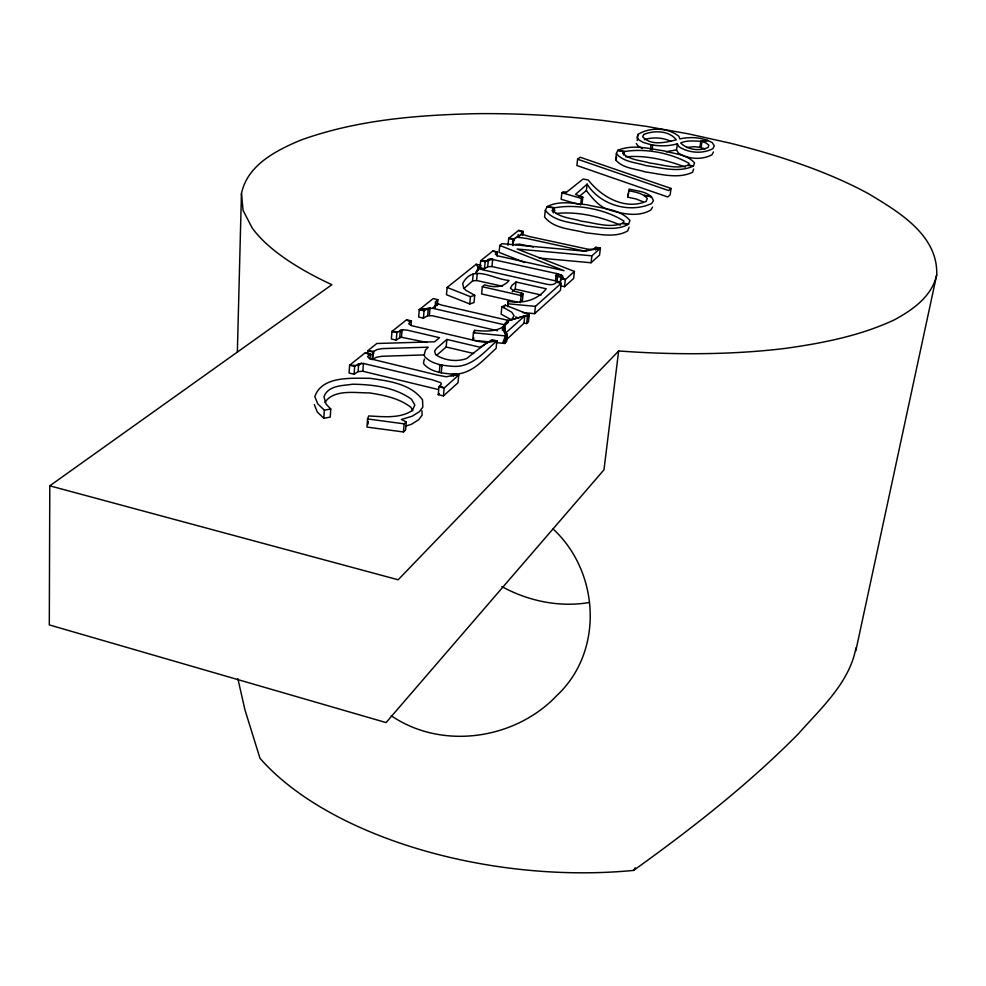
<?xml version="1.0" encoding="UTF-8"?>
<svg xmlns="http://www.w3.org/2000/svg" width="986" height="986" viewBox="0 0 986 986"><rect width="100%" height="100%" fill="white"/><g stroke="black" fill="none" stroke-linecap="round" stroke-linejoin="round"><path stroke-width="1.48" d="M241.447 193.65L243.074 210.4L252.182 227.988A350.005 114.031 6.5 0 0 325.75 281.799L331.875 284.707L49.793 485.815L49.3 624.914L386.068 722.578L603.974 469.817L618.653 350.954L628.218 351.62A350.005 114.031 6.5 0 0 785.608 348.354C822.928 343.116 860.334 335.807 894.659 319.698C912.9 309.678 931.832 296.49 936.7 274.934C938.253 234.964 898.135 211.497 868.185 193.539A350.005 114.031 6.5 0 0 729.517 143.007L688.524 133.874L646.2 126.331L603.124 120.489A350.005 114.031 6.5 0 0 475.055 113.698C416.166 115.091 356.316 119.996 300.533 140.209C275.994 150.562 247.313 165.019 241.447 193.65L237.355 352.014M504.857 341.193L505.029 335.055M520.879 300.471L522.37 300.804L523.135 293.581L514.137 291.178L510.44 288.183L512.005 285.385L515.986 281.996L546.256 288.799C537.124 300.471 522.346 303.898 508.197 301.359L508.098 303.799L535.423 306.363L561.207 283.278L556.56 282.243C553.577 285.817 548.586 284.72 544.666 283.758L482.191 269.708L478.851 268.377L476.201 264.26L447.126 287.456L446.473 294.703L469.78 303.984L474.032 302.542L474.722 295.27L465.922 290.303L463.703 288.085L462.693 283.549C473.034 263.496 493 279.309 509.035 280.431C503.07 288.122 492.951 287.493 484.57 284.855L482.302 286.729L481.599 293.951L517.206 302.049M237.86 678.627L244.947 709.846L259.971 758.246A304.797 157.193 6.9 0 0 633.591 870.404C691.506 828.893 747.906 784.794 798.13 734.089C820.66 708.503 849.464 682.891 855.947 647.925M323.815 418.274L324.332 410.164L317.763 403.89L314.817 396.532C322.286 375.567 351.78 378.427 369.75 378.291C388.385 380.941 410.595 383.591 422.538 399.848L422.809 407.156L419.42 411.68L412.086 416.24L401.376 419.506L406.269 421.934L405.591 430.044L403.459 431.967L366.965 427.074L367.568 418.939L368.702 415.956C383.184 416.61 399.429 418.84 412.21 410.583L414.86 405.061L411.507 399.244C394.622 387.128 373.004 384.565 352.778 384.207C342.771 385.723 328.19 385.255 323.975 396.729L326.058 404.05L330.766 409.017L330.236 417.115L323.815 418.274L317.258 411.975L314.312 404.568M354.11 374.236L354.664 366.422L358.657 363.785L363.415 363.464L432.164 379.77L440.717 382.716L441.358 383.961L438.967 386.795L438.252 394.671L443.417 395.916L458.022 382.753L458.761 374.963L453.646 373.731L451.169 375.765L446.362 376.775L437.464 375.124L369.306 358.547L367.568 356.599L370.391 353.801L365.412 352.606L349.623 365.202L349.081 373.016L354.11 374.236L358.103 371.586L362.848 371.254L438.018 389.445M358.103 371.586L358.657 363.785M362.848 371.254L363.415 363.464M367.556 353.321L367.741 350.757L376.837 343.498L434.604 341.785L439.485 337.693L407.551 330.211L402.078 329.718L396.853 332.578L396.249 340.158L391.38 338.999L391.972 331.432L406.577 319.784L411.396 320.906L411.026 325.405M370.009 358.953L370.391 353.801M424.448 359.027L423.438 362.774L424.091 364.364C431.202 372.042 442.307 373.312 452.18 374.064C470.975 375.432 483.473 359.631 496.094 348.415L496.858 340.86L487.244 342.512L480.268 347.282L446.855 339.43L436.441 348.477L434.604 351.078L435.627 354.677C444.55 360.605 456.764 362.195 466.859 358.448C474.932 351.768 483.177 345.457 491.928 339.714L496.858 340.86C484.225 352.039 471.665 367.716 452.894 366.324C443.022 365.572 431.905 364.315 424.756 356.661L424.103 355.083L425.434 350.116L428.22 347.171L382.285 348.6L377.009 349.586L372.72 351.94L372.141 359.656L376.43 357.277L381.693 356.291L424.51 354.898M372.868 359.064L373.447 351.361L367.741 350.757L372.72 351.94M368.098 424.066L368.296 421.355M396.249 340.158L399.712 337.754L400.328 330.187M399.712 337.754L401.475 337.274L402.078 329.718M403.459 431.967L404.137 423.844L406.269 421.934M437.353 305.549L437.87 299.682L433.15 298.598L419.284 309.653L418.656 317.061L423.425 318.17L427.628 315.73L432.324 315.754L497.573 330.729M423.425 318.17L424.054 310.763L428.269 308.335L432.965 308.359L503.982 324.702L504.721 325.294L505.066 333.514L507.334 334.254L506.557 341.748L504.684 343.448L496.624 342.635M427.628 315.73L428.269 308.335L419.284 309.653L424.054 310.763M429.378 315.532L430.007 308.137M435.319 307.435L435.442 301.962L437.87 299.682M439.312 372.425L440.002 364.684M441.272 372.856L441.974 365.116M436.638 355.293L446.177 347.01L446.855 339.43M443.417 395.916L444.144 388.04L458.761 374.963L451.169 375.765M453.412 376.332L453.646 373.731M469.78 303.984L470.47 296.7L474.722 295.27M464.012 288.442L472.565 280.911L473.243 273.763M502.515 286.273L476.595 280.492L477.273 273.356M478.099 270.546L478.37 267.711L480.749 265.283L476.201 264.26M489.155 341.883L472.713 340.244L473.44 332.726L474.636 330.347C486.554 331.567 502.182 332.467 509.022 320.462L529.223 314.608L528.422 321.954L526.647 323.568L524.01 323.223L505.929 340.195M480.33 269.523L480.749 265.283M474.352 333.354L474.636 330.347M496.993 256.089L497.412 251.911L492.938 250.912L480.663 260.711L479.985 267.761L484.496 268.771L485.186 261.721L488.353 259.712L492.667 259.503L557.891 273.849L562.501 275.686L562.353 279.284M484.496 268.771L487.663 266.738L488.353 259.712M560.627 282.045L491.965 266.54L492.667 259.503M539.28 258.061L591.045 262.757L599.55 255.091L600.388 248.225L584.858 251.184L502.047 243.653L499.779 245.465L499.076 252.391L524.774 262.535M507.987 245.231L508.69 238.353L518.636 230.416L523.011 231.377L522.58 235.469M527.806 318.638L529.223 314.608L505.325 305.142L501.849 306.843L501.11 314.164L511.081 319.624M502.367 330.335L502.675 327.352L505.066 333.514L524.811 315.853L527.436 316.21L529.223 314.608M503.057 329.78L503.365 326.81L505.066 333.514L504.438 325.762M503.365 330.655L503.982 324.702L507.926 320.314L509.022 320.462M512.535 244.824L513.102 239.315L521.742 234.15L529.211 236.492L589.086 249.446L600.388 248.225L591.883 255.83L591.045 262.757M503.821 331.715L504.29 327.253M513.053 245.674L513.755 238.797L508.69 238.353L513.102 239.315M507.79 306.72L508.197 301.359M504.684 343.448L505.461 335.93L507.334 334.254L506.348 337.027M507.617 323.272L507.926 320.314L441.765 305.118L435.701 303.01M517.933 237.244L518.217 234.508M512.252 291.708L515.234 289.144L515.986 281.996M522.173 234.545L523.011 231.377M520.164 302.727L521.656 293.236L521.347 296.133M524.01 323.223L524.811 315.853L510.822 320.068M526.647 323.568L527.436 316.21M545.307 210.314C554.822 222.442 572.829 222.232 586.608 226.102C600.301 227.322 615.806 231.427 628.513 224.253L629.98 220.494C619.615 208.502 601.349 208.576 586.953 204.755C573.889 203.412 559.407 200.306 547.168 206.592L545.307 210.314L544.58 216.982C554.033 229.146 572.053 228.949 585.807 232.832C599.488 234.052 614.993 238.156 627.663 230.934L629.13 227.15M522.494 312.525L534.622 313.659L535.423 306.363M552.961 212.064L553.405 208.071C575.356 203.486 605.133 208.995 623.941 221.135L623.164 223.021C610.001 228.653 594.903 222.787 581.383 221.209C571.892 218.017 559.333 218.091 552.53 209.944L553.405 208.071L547.168 206.592L554.107 207.615L553.516 212.914M555.537 280.554L556.338 273.479M557.09 280.924L557.891 273.849M560.221 282.822L560.701 278.557L562.673 276.45M560.788 280.628L561.428 274.971M561.207 283.278L560.393 290.402L534.622 313.659M577.611 159.227L576.896 165.512L667.793 196.99L670.16 194.846L671.022 188.437L580.175 157.242L577.611 159.227L668.668 190.569L671.022 188.437M561.046 285.915L564.51 286.692L565.335 279.593L574.431 271.446L517.182 249.039L591.883 255.83M580.594 204.952L581.358 198.396L582.812 197.212L575.528 194.415L587.114 184.123C600.067 205.002 629.721 213.74 651.697 203.473L653.422 200.626C650.008 191.309 637.461 191.272 629.13 189.09L627.7 197.175L636.069 198.95L643.18 201.797M582.048 203.745L582.812 197.212M574.431 271.446L573.618 278.483L564.51 286.692M578.486 196.99L586.362 190.581L587.114 184.123M595.581 250L595.914 247.252L600.388 248.225L595.039 248.041L593.745 248.965M693.651 169.05L692.579 172.279C677.801 179.292 660.534 173.98 645.103 171.884C635.28 168.606 622.622 168.483 615.621 159.769L616.386 153.557L617.778 150.377C632.371 144.042 649.01 148.676 664.083 150.883C674.325 153.927 686.995 154.358 694.514 162.838L693.454 166.042C678.639 173.006 661.372 167.706 645.916 165.611C636.081 162.345 623.423 162.222 616.386 153.557M623.288 154.161L623.596 151.684C644.98 147.986 670.197 152.756 689.054 163.343L688.475 164.97C676.322 169.752 662.592 164.477 650.168 163.121C641.196 160.299 629.832 160.324 622.942 153.286L623.596 151.684L617.778 150.377L624.2 151.289L623.731 154.999M628.637 192.96L627.7 197.175M650.464 149.638L651.093 144.732L643.254 142.44L638.608 139.679L637.042 137.387L638.016 134.392C649.762 126.972 667.916 127.453 678.861 136.278L679.847 138.89C690.619 136.573 702.599 137.19 712.311 142.711L714.32 145.866L712.853 148.664C702.636 154.124 688.783 153.089 679.095 146.828L677.345 143.808C668.841 146.298 659.77 146.31 651.093 144.732M652.103 149.946L652.744 145.041M713.445 151.943L711.978 154.765C701.798 160.262 687.92 159.239 678.269 152.941L676.519 149.909L677.345 143.808M701.12 147.604L699.949 147.345L700.799 141.294L708.071 140.443C699.037 142.613 689.571 138.964 680.66 142.982C687.624 149.909 699.493 151.4 708.207 147.419L708.811 145.176L705.902 142.884L701.97 141.54L701.12 147.604L705.039 148.96M638.016 134.392L637.252 140.456M855.823 650.809L936.7 274.934M502.601 343.239L505.461 335.93L473.44 332.726M615.621 159.769L616.681 157.329M472.713 340.244L473.909 337.853M478.37 267.711L475.609 273.159L478.851 268.377M633.591 870.404L635.169 867.754M501.849 306.843L503.821 307.657L505.325 305.142M652.559 207.134L650.834 210.006C638.213 217.499 622.277 213.814 609.04 209.895M324.875 402.411C334.081 388.866 355.317 393.044 369.343 392.896C383.837 395.09 398.911 398.147 410.829 407.218L412.838 410.731M511.796 319.341L514.051 315.766L511.845 312.266L503.821 307.657M497.412 251.911L495.354 254.191L497.831 255.867L564.115 270.694L499.779 245.465M411.396 320.906L408.697 323.753L411.532 325.651L478.937 341.526L487.244 342.512M436.884 303.737L432.965 308.359L437.907 304.095M618.653 350.954L398.147 579.78L49.793 485.815M438.252 394.671L439.374 393.66M595.039 248.041L595.914 247.252M523.135 293.581L520.941 295.492L482.302 286.729M358.091 365.769L361.468 363.058M371.71 354.812L373.99 352.988M400.353 331.777L402.596 329.977M427.899 309.641L430.204 307.78M487.787 261.475L491.139 258.788M512.412 241.681L514.618 239.906M579.176 204.533L561.145 199.308L561.884 192.775L566.334 192.393L583.145 178.984L588.285 180.056C601.448 197.015 624.841 210.228 646.15 201.427L647.26 198.543C642.761 192.997 635.144 192.036 628.526 190.717M515.801 237.614L517.761 237.269L521.742 234.15L521.298 233.226L522.457 231.821L518.636 230.416M589.086 249.446L584.858 251.184L526.758 238.489L517.761 237.269M406.059 425.952L411.396 424.313L418.717 419.716L422.107 415.168L421.959 410.755M644.363 139.679C652.892 136.894 662.641 137.473 670.776 141.269M555.931 213.531C577.623 211.14 600.462 216.649 620.453 225.128M625.703 156.885C645.731 154.962 666.536 159.966 685.233 167.09M472.565 280.911L476.595 280.492M676.519 149.909L666.253 151.696M686.638 147.481L694.206 146.692L699.949 147.345M515.099 244.479L519.671 244.183L533.475 246.981M324.332 410.164L330.766 409.017M487.663 266.738L491.965 266.54M551.938 210.721L554.995 210.314M419.284 309.653L426.088 309.296M490.535 340.934L496.858 340.86M401.475 337.274L427.074 342.499M355.872 365.461L349.623 365.202L354.664 366.422M397.851 331.777L391.972 331.432L396.853 332.578M486.024 261.043L480.663 260.711L485.186 261.721M687.772 165.463L693.454 166.042L688.475 164.97M622.351 223.612L628.513 224.253L623.164 223.021M367.568 418.939L404.137 423.844M566.334 192.393L562.994 191.9L561.884 192.775L581.358 198.396M651.167 196.436L644.031 195.314L651.771 196.99M555.845 276.08L563.302 277.744L557.595 275.488M560.701 278.557L565.335 279.593L561.478 277.867M515.234 289.144L541.141 294.999M446.177 347.01L473.724 353.506M438.967 386.795L444.144 388.04L440.089 385.797M439.201 365.054L442.135 365.979M447.126 287.456L470.47 296.7M515.715 316.9L518.5 318.01M492.938 250.912L496.562 252.589M607.721 209.513C598.502 205.975 592.278 198.075 586.362 190.581M365.412 352.606L369.134 354.824M406.577 319.784L410.151 321.917M642.478 148.553L637.831 145.78L636.266 143.463M391.269 715.75C441.962 750.358 515.025 739.648 556.733 695.648C604.098 651.487 599.71 572.04 553.109 529.014M488.156 259.404A233.189 202.007 42.2 0 1 492.63 258.665M589.431 602.483A135.402 117.174 42.2 0 1 501.837 586.596M643.796 134.478L642.638 136.635C650.723 146.15 665.723 142.489 676.31 139.802C669.137 130.423 653.817 130.226 643.796 134.478"/></g></svg>
